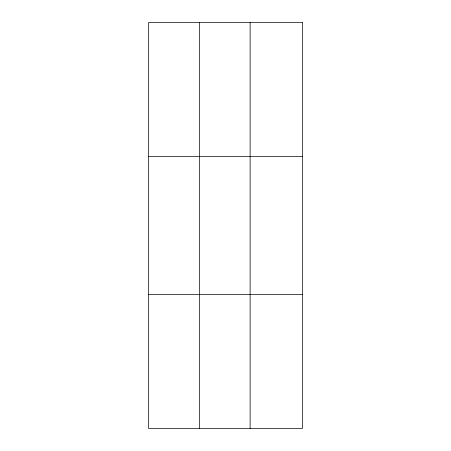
<?xml version="1.0" encoding="UTF-8"?>
<svg xmlns="http://www.w3.org/2000/svg" width="451" height="451" viewBox="0 0 451 451"><rect width="100%" height="100%" fill="white"/><g stroke="black" fill="none" stroke-linecap="round" stroke-linejoin="round"><path stroke-width="0.68" d="M199.342 428.45L199.342 22.55M250.119 428.45L250.119 22.55M148.565 156.497L302.435 156.497M148.565 294.503L302.435 294.503M302.435 22.55L302.435 428.45L148.565 428.45L148.565 22.55L302.435 22.55"/></g></svg>
